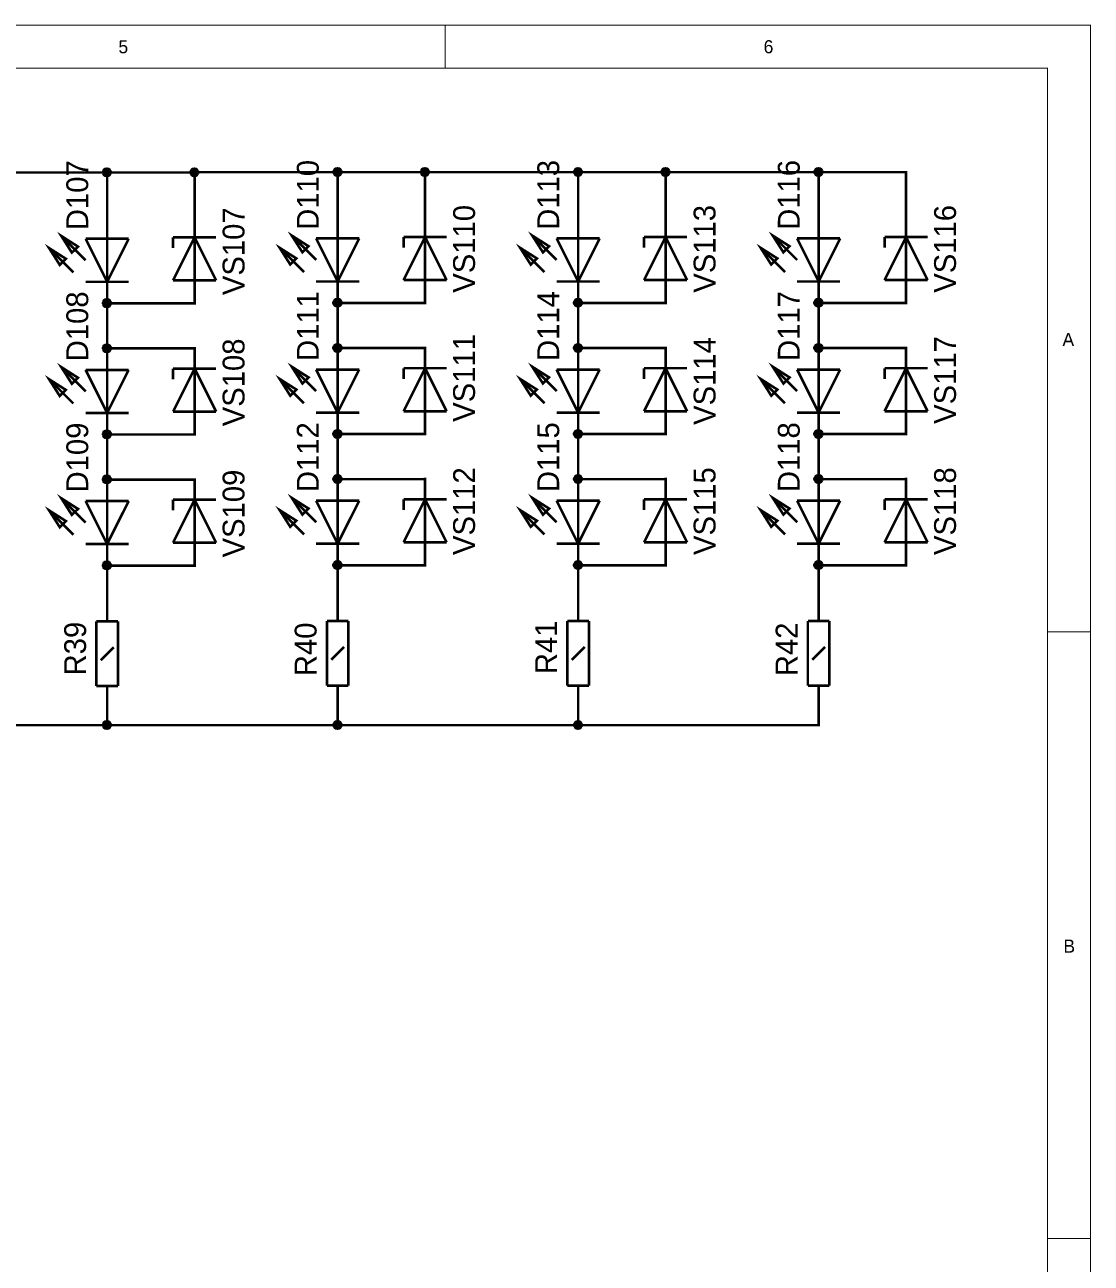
# Model space of a CAD drawing. Header units: millimetres. Extents: x 0 to 450, y 0 to 282.
# Drawn here: x 326.2 to 450, y 138.1 to 282 of the extents above; entities that cross this region are included whole.
import ezdxf

# ---------------------------------------------------------------- set-up
doc = ezdxf.new("R2010")
doc.units = ezdxf.units.MM
doc.layers.add('Sheet', color=255, linetype='Continuous')

msp = doc.modelspace()

# ---------------------------------------------------------------- linework, layer by layer
at = {"layer": 'Sheet'}
for points, const_width in [([(0, 282), (449.96, 282), (449.96, 0.04), (0, 0.04), (0, 282)], 0.0991), ([(375, 277), (375, 282)], 0.0991), ([(5, 277), (444.96, 277), (444.96, 5.04), (5, 5.04), (5, 277)], 0.0991), ([(206.18, 264.88), (223.96, 264.88), (234.12, 264.88), (251.9, 264.88), (262.06, 264.88), (279.84, 264.88), (290, 264.88), (307.78, 264.88), (317.94, 264.88), (335.72, 264.88), (345.88, 264.88)], 0.3), ([(335.72, 259.68), (335.72, 264.88)], 0.3), ([(345.88, 259.84), (345.88, 264.88), (345.88, 264.92), (362.5, 264.92)], 0.3), ([(362.5, 259.72), (362.5, 264.92), (372.66, 264.92)], 0.3), ([(372.66, 259.88), (372.66, 264.92), (390.44, 264.92)], 0.3), ([(390.44, 259.72), (390.44, 264.92), (400.6, 264.92), (418.38, 264.92), (428.54, 264.92), (428.54, 259.88)], 0.3), ([(400.6, 264.92), (400.6, 259.88)], 0.3), ([(418.38, 259.72), (418.38, 264.92)], 0.3), ([(335.72, 257.18), (335.72, 259.68)], 0.3), ([(345.88, 257.34), (345.88, 259.84)], 0.3), ([(362.5, 257.22), (362.5, 259.72)], 0.3), ([(372.66, 257.38), (372.66, 259.88)], 0.3), ([(390.44, 257.22), (390.44, 259.72)], 0.3), ([(400.6, 257.38), (400.6, 259.88)], 0.3), ([(418.38, 257.22), (418.38, 259.72)], 0.3), ([(428.54, 257.38), (428.54, 259.88)], 0.3), ([(333.22, 254.68), (330.39, 257.51)], 0.3), ([(331.63, 255.57), (330.39, 257.51)], 0.3), ([(332.33, 256.27), (330.39, 257.51)], 0.3), ([(360, 254.72), (357.17, 257.55)], 0.3), ([(358.41, 255.6), (357.17, 257.55)], 0.3), ([(359.12, 256.31), (357.17, 257.55)], 0.3), ([(387.94, 254.72), (385.11, 257.55)], 0.3), ([(386.35, 255.6), (385.11, 257.55)], 0.3), ([(387.06, 256.31), (385.11, 257.55)], 0.3), ([(415.88, 254.72), (413.05, 257.55)], 0.3), ([(414.29, 255.6), (413.05, 257.55)], 0.3), ([(415, 256.31), (413.05, 257.55)], 0.3), ([(331.8, 253.27), (328.97, 256.1)], 0.3), ([(330.92, 254.86), (328.97, 256.1)], 0.3), ([(330.21, 254.15), (328.97, 256.1)], 0.3), ([(333.22, 257.18), (338.22, 257.18)], 0.3), ([(333.22, 257.18), (335.72, 252.18)], 0.3), ([(338.22, 257.18), (335.72, 252.18)], 0.3), ([(335.72, 252.18), (335.72, 257.18)], 0.3), ([(348.38, 257.34), (343.38, 257.34)], 0.3), ([(343.38, 252.34), (345.88, 257.34)], 0.3), ([(343.38, 257.34), (343.38, 256.09)], 0.3), ([(345.88, 252.34), (345.88, 257.34)], 0.3), ([(345.88, 257.34), (348.38, 252.34)], 0.3), ([(358.59, 253.31), (355.76, 256.13)], 0.3), ([(357.7, 254.9), (355.76, 256.13)], 0.3), ([(356.99, 254.19), (355.76, 256.13)], 0.3), ([(360, 257.22), (365, 257.22)], 0.3), ([(360, 257.22), (362.5, 252.22)], 0.3), ([(365, 257.22), (362.5, 252.22)], 0.3), ([(362.5, 252.22), (362.5, 257.22)], 0.3), ([(375.16, 257.38), (370.16, 257.38)], 0.3), ([(370.16, 252.38), (372.66, 257.38)], 0.3), ([(370.16, 257.38), (370.16, 256.13)], 0.3), ([(372.66, 252.38), (372.66, 257.38)], 0.3), ([(372.66, 257.38), (375.16, 252.38)], 0.3), ([(386.53, 253.31), (383.7, 256.13)], 0.3), ([(385.64, 254.9), (383.7, 256.13)], 0.3), ([(384.93, 254.19), (383.7, 256.13)], 0.3), ([(387.94, 257.22), (392.94, 257.22)], 0.3), ([(387.94, 257.22), (390.44, 252.22)], 0.3), ([(392.94, 257.22), (390.44, 252.22)], 0.3), ([(390.44, 252.22), (390.44, 257.22)], 0.3), ([(403.1, 257.38), (398.1, 257.38)], 0.3), ([(398.1, 252.38), (400.6, 257.38)], 0.3), ([(398.1, 257.38), (398.1, 256.13)], 0.3), ([(400.6, 252.38), (400.6, 257.38)], 0.3), ([(400.6, 257.38), (403.1, 252.38)], 0.3), ([(414.47, 253.31), (411.64, 256.13)], 0.3), ([(413.58, 254.9), (411.64, 256.13)], 0.3), ([(412.87, 254.19), (411.64, 256.13)], 0.3), ([(415.88, 257.22), (420.88, 257.22)], 0.3), ([(415.88, 257.22), (418.38, 252.22)], 0.3), ([(420.88, 257.22), (418.38, 252.22)], 0.3), ([(418.38, 252.22), (418.38, 257.22)], 0.3), ([(431.04, 257.38), (426.04, 257.38)], 0.3), ([(426.04, 252.38), (428.54, 257.38)], 0.3), ([(426.04, 257.38), (426.04, 256.13)], 0.3), ([(428.54, 252.38), (428.54, 257.38)], 0.3), ([(428.54, 257.38), (431.04, 252.38)], 0.3), ([(333.22, 252.18), (338.22, 252.18)], 0.3), ([(335.72, 252.18), (335.72, 249.68)], 0.3), ([(348.38, 252.34), (343.38, 252.34)], 0.3), ([(345.88, 252.34), (345.88, 249.84)], 0.3), ([(360, 252.22), (365, 252.22)], 0.3), ([(362.5, 252.22), (362.5, 249.72)], 0.3), ([(375.16, 252.38), (370.16, 252.38)], 0.3), ([(372.66, 252.38), (372.66, 249.88)], 0.3), ([(387.94, 252.22), (392.94, 252.22)], 0.3), ([(390.44, 252.22), (390.44, 249.72)], 0.3), ([(403.1, 252.38), (398.1, 252.38)], 0.3), ([(400.6, 252.38), (400.6, 249.88)], 0.3), ([(415.88, 252.22), (420.88, 252.22)], 0.3), ([(418.38, 252.22), (418.38, 249.72)], 0.3), ([(431.04, 252.38), (426.04, 252.38)], 0.3), ([(428.54, 252.38), (428.54, 249.88)], 0.3), ([(345.88, 244.6), (345.88, 244.44), (335.72, 244.44), (335.72, 249.68), (345.88, 249.68), (345.88, 249.84)], 0.3), ([(372.66, 244.64), (372.66, 244.48), (362.5, 244.48), (362.5, 249.72), (372.66, 249.72), (372.66, 249.88)], 0.3), ([(400.6, 244.64), (400.6, 244.48), (390.44, 244.48), (390.44, 249.72), (400.6, 249.72), (400.6, 249.88)], 0.3), ([(428.54, 244.64), (428.54, 244.48), (418.38, 244.48), (418.38, 249.72), (428.54, 249.72), (428.54, 249.88)], 0.3), ([(345.88, 242.1), (345.88, 244.6)], 0.3), ([(372.66, 242.14), (372.66, 244.64)], 0.3), ([(400.6, 242.14), (400.6, 244.64)], 0.3), ([(428.54, 242.14), (428.54, 244.64)], 0.3), ([(335.72, 241.94), (335.72, 244.44)], 0.3), ([(362.5, 241.98), (362.5, 244.48)], 0.3), ([(390.44, 241.98), (390.44, 244.48)], 0.3), ([(418.38, 241.98), (418.38, 244.48)], 0.3), ([(333.22, 239.44), (330.39, 242.27)], 0.3), ([(331.63, 240.33), (330.39, 242.27)], 0.3), ([(332.33, 241.03), (330.39, 242.27)], 0.3), ([(333.22, 241.94), (338.22, 241.94)], 0.3), ([(333.22, 241.94), (335.72, 236.94)], 0.3), ([(338.22, 241.94), (335.72, 236.94)], 0.3), ([(335.72, 236.94), (335.72, 241.94)], 0.3), ([(348.38, 242.1), (343.38, 242.1)], 0.3), ([(343.38, 237.1), (345.88, 242.1)], 0.3), ([(343.38, 242.1), (343.38, 240.85)], 0.3), ([(345.88, 237.1), (345.88, 242.1)], 0.3), ([(345.88, 242.1), (348.38, 237.1)], 0.3), ([(360, 239.48), (357.17, 242.31)], 0.3), ([(358.41, 240.36), (357.17, 242.31)], 0.3), ([(359.12, 241.07), (357.17, 242.31)], 0.3), ([(360, 241.98), (365, 241.98)], 0.3), ([(360, 241.98), (362.5, 236.98)], 0.3), ([(365, 241.98), (362.5, 236.98)], 0.3), ([(362.5, 236.98), (362.5, 241.98)], 0.3), ([(375.16, 242.14), (370.16, 242.14)], 0.3), ([(370.16, 237.14), (372.66, 242.14)], 0.3), ([(370.16, 242.14), (370.16, 240.89)], 0.3), ([(372.66, 237.14), (372.66, 242.14)], 0.3), ([(372.66, 242.14), (375.16, 237.14)], 0.3), ([(387.94, 239.48), (385.11, 242.31)], 0.3), ([(386.35, 240.36), (385.11, 242.31)], 0.3), ([(387.06, 241.07), (385.11, 242.31)], 0.3), ([(387.94, 241.98), (392.94, 241.98)], 0.3), ([(387.94, 241.98), (390.44, 236.98)], 0.3), ([(392.94, 241.98), (390.44, 236.98)], 0.3), ([(390.44, 236.98), (390.44, 241.98)], 0.3), ([(403.1, 242.14), (398.1, 242.14)], 0.3), ([(398.1, 237.14), (400.6, 242.14)], 0.3), ([(398.1, 242.14), (398.1, 240.89)], 0.3), ([(400.6, 237.14), (400.6, 242.14)], 0.3), ([(400.6, 242.14), (403.1, 237.14)], 0.3), ([(415.88, 239.48), (413.05, 242.31)], 0.3), ([(414.29, 240.36), (413.05, 242.31)], 0.3), ([(415, 241.07), (413.05, 242.31)], 0.3), ([(415.88, 241.98), (420.88, 241.98)], 0.3), ([(415.88, 241.98), (418.38, 236.98)], 0.3), ([(420.88, 241.98), (418.38, 236.98)], 0.3), ([(418.38, 236.98), (418.38, 241.98)], 0.3), ([(431.04, 242.14), (426.04, 242.14)], 0.3), ([(426.04, 237.14), (428.54, 242.14)], 0.3), ([(426.04, 242.14), (426.04, 240.89)], 0.3), ([(428.54, 237.14), (428.54, 242.14)], 0.3), ([(428.54, 242.14), (431.04, 237.14)], 0.3), ([(331.8, 238.03), (328.97, 240.86)], 0.3), ([(330.92, 239.62), (328.97, 240.86)], 0.3), ([(330.21, 238.91), (328.97, 240.86)], 0.3), ([(358.59, 238.07), (355.76, 240.89)], 0.3), ([(357.7, 239.66), (355.76, 240.89)], 0.3), ([(356.99, 238.95), (355.76, 240.89)], 0.3), ([(386.53, 238.07), (383.7, 240.89)], 0.3), ([(385.64, 239.66), (383.7, 240.89)], 0.3), ([(384.93, 238.95), (383.7, 240.89)], 0.3), ([(414.47, 238.07), (411.64, 240.89)], 0.3), ([(413.58, 239.66), (411.64, 240.89)], 0.3), ([(412.87, 238.95), (411.64, 240.89)], 0.3), ([(333.22, 236.94), (338.22, 236.94)], 0.3), ([(335.72, 236.94), (335.72, 234.44)], 0.3), ([(348.38, 237.1), (343.38, 237.1)], 0.3), ([(345.88, 237.1), (345.88, 234.6)], 0.3), ([(360, 236.98), (365, 236.98)], 0.3), ([(362.5, 236.98), (362.5, 234.48)], 0.3), ([(375.16, 237.14), (370.16, 237.14)], 0.3), ([(372.66, 237.14), (372.66, 234.64)], 0.3), ([(387.94, 236.98), (392.94, 236.98)], 0.3), ([(390.44, 236.98), (390.44, 234.48)], 0.3), ([(403.1, 237.14), (398.1, 237.14)], 0.3), ([(400.6, 237.14), (400.6, 234.64)], 0.3), ([(415.88, 236.98), (420.88, 236.98)], 0.3), ([(418.38, 236.98), (418.38, 234.48)], 0.3), ([(431.04, 237.14), (426.04, 237.14)], 0.3), ([(428.54, 237.14), (428.54, 234.64)], 0.3), ([(345.88, 229.36), (345.88, 229.2), (335.72, 229.2), (335.72, 234.44), (345.88, 234.44), (345.88, 234.6)], 0.3), ([(372.66, 229.4), (372.66, 229.24), (362.5, 229.24), (362.5, 234.48), (372.66, 234.48), (372.66, 234.64)], 0.3), ([(400.6, 229.4), (400.6, 229.24), (390.44, 229.24), (390.44, 234.48), (400.6, 234.48), (400.6, 234.64)], 0.3), ([(428.54, 229.4), (428.54, 229.24), (418.38, 229.24), (418.38, 234.48), (428.54, 234.48), (428.54, 234.64)], 0.3), ([(335.72, 226.7), (335.72, 229.2)], 0.3), ([(345.88, 226.86), (345.88, 229.36)], 0.3), ([(362.5, 226.74), (362.5, 229.24)], 0.3), ([(372.66, 226.9), (372.66, 229.4)], 0.3), ([(390.44, 226.74), (390.44, 229.24)], 0.3), ([(400.6, 226.9), (400.6, 229.4)], 0.3), ([(418.38, 226.74), (418.38, 229.24)], 0.3), ([(428.54, 226.9), (428.54, 229.4)], 0.3), ([(333.22, 224.2), (330.39, 227.03)], 0.3), ([(331.63, 225.09), (330.39, 227.03)], 0.3), ([(332.33, 225.79), (330.39, 227.03)], 0.3), ([(333.22, 226.7), (338.22, 226.7)], 0.3), ([(333.22, 226.7), (335.72, 221.7)], 0.3), ([(338.22, 226.7), (335.72, 221.7)], 0.3), ([(335.72, 221.7), (335.72, 226.7)], 0.3), ([(348.38, 226.86), (343.38, 226.86)], 0.3), ([(343.38, 221.86), (345.88, 226.86)], 0.3), ([(343.38, 226.86), (343.38, 225.61)], 0.3), ([(345.88, 221.86), (345.88, 226.86)], 0.3), ([(345.88, 226.86), (348.38, 221.86)], 0.3), ([(360, 224.24), (357.17, 227.07)], 0.3), ([(358.41, 225.12), (357.17, 227.07)], 0.3), ([(359.12, 225.83), (357.17, 227.07)], 0.3), ([(360, 226.74), (365, 226.74)], 0.3), ([(360, 226.74), (362.5, 221.74)], 0.3), ([(365, 226.74), (362.5, 221.74)], 0.3), ([(362.5, 221.74), (362.5, 226.74)], 0.3), ([(375.16, 226.9), (370.16, 226.9)], 0.3), ([(370.16, 221.9), (372.66, 226.9)], 0.3), ([(370.16, 226.9), (370.16, 225.65)], 0.3), ([(372.66, 221.9), (372.66, 226.9)], 0.3), ([(372.66, 226.9), (375.16, 221.9)], 0.3), ([(387.94, 224.24), (385.11, 227.07)], 0.3), ([(386.35, 225.12), (385.11, 227.07)], 0.3), ([(387.06, 225.83), (385.11, 227.07)], 0.3), ([(387.94, 226.74), (392.94, 226.74)], 0.3), ([(387.94, 226.74), (390.44, 221.74)], 0.3), ([(392.94, 226.74), (390.44, 221.74)], 0.3), ([(390.44, 221.74), (390.44, 226.74)], 0.3), ([(403.1, 226.9), (398.1, 226.9)], 0.3), ([(398.1, 221.9), (400.6, 226.9)], 0.3), ([(398.1, 226.9), (398.1, 225.65)], 0.3), ([(400.6, 221.9), (400.6, 226.9)], 0.3), ([(400.6, 226.9), (403.1, 221.9)], 0.3), ([(415.88, 224.24), (413.05, 227.07)], 0.3), ([(414.29, 225.12), (413.05, 227.07)], 0.3), ([(415, 225.83), (413.05, 227.07)], 0.3), ([(415.88, 226.74), (420.88, 226.74)], 0.3), ([(415.88, 226.74), (418.38, 221.74)], 0.3), ([(420.88, 226.74), (418.38, 221.74)], 0.3), ([(418.38, 221.74), (418.38, 226.74)], 0.3), ([(431.04, 226.9), (426.04, 226.9)], 0.3), ([(426.04, 221.9), (428.54, 226.9)], 0.3), ([(426.04, 226.9), (426.04, 225.65)], 0.3), ([(428.54, 221.9), (428.54, 226.9)], 0.3), ([(428.54, 226.9), (431.04, 221.9)], 0.3), ([(331.8, 222.79), (328.97, 225.62)], 0.3), ([(330.92, 224.38), (328.97, 225.62)], 0.3), ([(330.21, 223.67), (328.97, 225.62)], 0.3), ([(358.59, 222.83), (355.76, 225.65)], 0.3), ([(357.7, 224.42), (355.76, 225.65)], 0.3), ([(356.99, 223.71), (355.76, 225.65)], 0.3), ([(386.53, 222.83), (383.7, 225.65)], 0.3), ([(385.64, 224.42), (383.7, 225.65)], 0.3), ([(384.93, 223.71), (383.7, 225.65)], 0.3), ([(414.47, 222.83), (411.64, 225.65)], 0.3), ([(413.58, 224.42), (411.64, 225.65)], 0.3), ([(412.87, 223.71), (411.64, 225.65)], 0.3), ([(333.22, 221.7), (338.22, 221.7)], 0.3), ([(335.72, 221.7), (335.72, 219.2)], 0.3), ([(348.38, 221.86), (343.38, 221.86)], 0.3), ([(345.88, 221.86), (345.88, 219.36)], 0.3), ([(360, 221.74), (365, 221.74)], 0.3), ([(362.5, 221.74), (362.5, 219.24)], 0.3), ([(375.16, 221.9), (370.16, 221.9)], 0.3), ([(372.66, 221.9), (372.66, 219.4)], 0.3), ([(387.94, 221.74), (392.94, 221.74)], 0.3), ([(390.44, 221.74), (390.44, 219.24)], 0.3), ([(403.1, 221.9), (398.1, 221.9)], 0.3), ([(400.6, 221.9), (400.6, 219.4)], 0.3), ([(415.88, 221.74), (420.88, 221.74)], 0.3), ([(418.38, 221.74), (418.38, 219.24)], 0.3), ([(431.04, 221.9), (426.04, 221.9)], 0.3), ([(428.54, 221.9), (428.54, 219.4)], 0.3), ([(345.88, 219.36), (345.88, 219.2), (335.72, 219.2), (335.72, 213.96)], 0.3), ([(372.66, 219.4), (372.66, 219.24), (362.5, 219.24), (362.5, 214)], 0.3), ([(400.6, 219.4), (400.6, 219.24), (390.44, 219.24), (390.44, 214)], 0.3), ([(428.54, 219.4), (428.54, 219.24), (418.38, 219.24), (418.38, 214)], 0.3), ([(335.72, 212.71), (335.72, 213.96)], 0.3), ([(362.5, 212.75), (362.5, 214)], 0.3), ([(390.44, 212.75), (390.44, 214)], 0.3), ([(418.38, 212.75), (418.38, 214)], 0.3), ([(334.47, 205.21), (334.47, 212.71)], 0.3), ([(334.47, 212.71), (336.97, 212.71)], 0.3), ([(336.97, 212.71), (336.97, 205.21)], 0.3), ([(361.25, 205.25), (361.25, 212.75)], 0.3), ([(361.25, 212.75), (363.75, 212.75)], 0.3), ([(363.75, 212.75), (363.75, 205.25)], 0.3), ([(389.19, 205.25), (389.19, 212.75)], 0.3), ([(389.19, 212.75), (391.69, 212.75)], 0.3), ([(391.69, 212.75), (391.69, 205.25)], 0.3), ([(417.13, 205.25), (417.13, 212.75)], 0.3), ([(417.13, 212.75), (419.63, 212.75)], 0.3), ([(419.63, 212.75), (419.63, 205.25)], 0.3), ([(445, 211.5), (450, 211.5)], 0.0991), ([(334.97, 208.21), (336.47, 209.71)], 0.3), ([(361.75, 208.25), (363.25, 209.75)], 0.3), ([(389.69, 208.25), (391.19, 209.75)], 0.3), ([(417.63, 208.25), (419.13, 209.75)], 0.3), ([(336.97, 205.21), (334.47, 205.21)], 0.3), ([(335.72, 205.21), (335.72, 203.96)], 0.3), ([(363.75, 205.25), (361.25, 205.25)], 0.3), ([(362.5, 205.25), (362.5, 204)], 0.3), ([(391.69, 205.25), (389.19, 205.25)], 0.3), ([(390.44, 205.25), (390.44, 204)], 0.3), ([(419.63, 205.25), (417.13, 205.25)], 0.3), ([(418.38, 205.25), (418.38, 204)], 0.3), ([(307.78, 203.96), (307.78, 200.66), (335.72, 200.66)], 0.3), ([(335.72, 203.96), (335.72, 200.66), (362.5, 200.66), (362.5, 204)], 0.3), ([(362.5, 200.66), (390.44, 200.66), (390.44, 204)], 0.3), ([(390.44, 200.66), (418.38, 200.66), (418.38, 204)], 0.3), ([(445, 141), (450, 141)], 0.0991)]:
    msp.add_lwpolyline(points, dxfattribs=dict(at, const_width=const_width))
at = {"layer": 'Sheet', "const_width": 0.508}
for points in [[(335.46, 264.88, 1), (335.97, 264.88, 1)], [(345.62, 264.88, 1), (346.13, 264.88, 1)], [(362.25, 264.92, 1), (362.75, 264.92, 1)], [(372.41, 264.92, 1), (372.91, 264.92, 1)], [(390.19, 264.92, 1), (390.69, 264.92, 1)], [(400.35, 264.92, 1), (400.85, 264.92, 1)], [(418.13, 264.92, 1), (418.63, 264.92, 1)], [(335.46, 249.68, 1), (335.97, 249.68, 1)], [(362.25, 249.72, 1), (362.75, 249.72, 1)], [(390.19, 249.72, 1), (390.69, 249.72, 1)], [(418.13, 249.72, 1), (418.63, 249.72, 1)], [(335.46, 244.44, 1), (335.97, 244.44, 1)], [(362.25, 244.48, 1), (362.75, 244.48, 1)], [(390.19, 244.48, 1), (390.69, 244.48, 1)], [(418.13, 244.48, 1), (418.63, 244.48, 1)], [(335.46, 234.44, 1), (335.97, 234.44, 1)], [(362.25, 234.48, 1), (362.75, 234.48, 1)], [(390.19, 234.48, 1), (390.69, 234.48, 1)], [(418.13, 234.48, 1), (418.63, 234.48, 1)], [(335.46, 229.2, 1), (335.97, 229.2, 1)], [(362.25, 229.24, 1), (362.75, 229.24, 1)], [(390.19, 229.24, 1), (390.69, 229.24, 1)], [(418.13, 229.24, 1), (418.63, 229.24, 1)], [(335.46, 219.2, 1), (335.97, 219.2, 1)], [(362.25, 219.24, 1), (362.75, 219.24, 1)], [(390.19, 219.24, 1), (390.69, 219.24, 1)], [(418.13, 219.24, 1), (418.63, 219.24, 1)], [(335.46, 200.66, 1), (335.97, 200.66, 1)], [(362.25, 200.66, 1), (362.75, 200.66, 1)], [(390.19, 200.66, 1), (390.69, 200.66, 1)]]:
    msp.add_lwpolyline(points, format="xyb", close=True, dxfattribs=at)
at = {"layer": 'Sheet', "const_width": 0.3}
for points in [[(332.33, 256.27), (331.62, 255.57), (330.39, 257.51), (332.33, 256.27)], [(330.39, 257.51), (331.62, 255.57), (332.33, 256.27), (330.39, 257.51)], [(359.12, 256.31), (358.41, 255.6), (357.17, 257.55), (359.12, 256.31)], [(357.17, 257.55), (358.41, 255.6), (359.12, 256.31), (357.17, 257.55)], [(387.06, 256.31), (386.35, 255.6), (385.11, 257.55), (387.06, 256.31)], [(385.11, 257.55), (386.35, 255.6), (387.06, 256.31), (385.11, 257.55)], [(415, 256.31), (414.29, 255.6), (413.05, 257.55), (415, 256.31)], [(413.05, 257.55), (414.29, 255.6), (415, 256.31), (413.05, 257.55)], [(330.92, 254.86), (330.21, 254.15), (328.97, 256.1), (330.92, 254.86)], [(328.97, 256.1), (330.21, 254.15), (330.92, 254.86), (328.97, 256.1)], [(357.7, 254.9), (356.99, 254.19), (355.76, 256.13), (357.7, 254.9)], [(355.76, 256.13), (356.99, 254.19), (357.7, 254.9), (355.76, 256.13)], [(385.64, 254.9), (384.93, 254.19), (383.7, 256.13), (385.64, 254.9)], [(383.7, 256.13), (384.93, 254.19), (385.64, 254.9), (383.7, 256.13)], [(413.58, 254.9), (412.87, 254.19), (411.64, 256.13), (413.58, 254.9)], [(411.64, 256.13), (412.87, 254.19), (413.58, 254.9), (411.64, 256.13)], [(332.33, 241.03), (331.62, 240.33), (330.39, 242.27), (332.33, 241.03)], [(330.39, 242.27), (331.62, 240.33), (332.33, 241.03), (330.39, 242.27)], [(359.12, 241.07), (358.41, 240.36), (357.17, 242.31), (359.12, 241.07)], [(357.17, 242.31), (358.41, 240.36), (359.12, 241.07), (357.17, 242.31)], [(387.06, 241.07), (386.35, 240.36), (385.11, 242.31), (387.06, 241.07)], [(385.11, 242.31), (386.35, 240.36), (387.06, 241.07), (385.11, 242.31)], [(415, 241.07), (414.29, 240.36), (413.05, 242.31), (415, 241.07)], [(413.05, 242.31), (414.29, 240.36), (415, 241.07), (413.05, 242.31)], [(330.92, 239.62), (330.21, 238.91), (328.97, 240.86), (330.92, 239.62)], [(328.97, 240.86), (330.21, 238.91), (330.92, 239.62), (328.97, 240.86)], [(357.7, 239.66), (356.99, 238.95), (355.76, 240.89), (357.7, 239.66)], [(355.76, 240.89), (356.99, 238.95), (357.7, 239.66), (355.76, 240.89)], [(385.64, 239.66), (384.93, 238.95), (383.7, 240.89), (385.64, 239.66)], [(383.7, 240.89), (384.93, 238.95), (385.64, 239.66), (383.7, 240.89)], [(413.58, 239.66), (412.87, 238.95), (411.64, 240.89), (413.58, 239.66)], [(411.64, 240.89), (412.87, 238.95), (413.58, 239.66), (411.64, 240.89)], [(332.33, 225.79), (331.62, 225.09), (330.39, 227.03), (332.33, 225.79)], [(330.39, 227.03), (331.62, 225.09), (332.33, 225.79), (330.39, 227.03)], [(359.12, 225.83), (358.41, 225.12), (357.17, 227.07), (359.12, 225.83)], [(357.17, 227.07), (358.41, 225.12), (359.12, 225.83), (357.17, 227.07)], [(387.06, 225.83), (386.35, 225.12), (385.11, 227.07), (387.06, 225.83)], [(385.11, 227.07), (386.35, 225.12), (387.06, 225.83), (385.11, 227.07)], [(415, 225.83), (414.29, 225.12), (413.05, 227.07), (415, 225.83)], [(413.05, 227.07), (414.29, 225.12), (415, 225.83), (413.05, 227.07)], [(330.92, 224.38), (330.21, 223.67), (328.97, 225.62), (330.92, 224.38)], [(328.97, 225.62), (330.21, 223.67), (330.92, 224.38), (328.97, 225.62)], [(357.7, 224.42), (356.99, 223.71), (355.76, 225.65), (357.7, 224.42)], [(355.76, 225.65), (356.99, 223.71), (357.7, 224.42), (355.76, 225.65)], [(385.64, 224.42), (384.93, 223.71), (383.7, 225.65), (385.64, 224.42)], [(383.7, 225.65), (384.93, 223.71), (385.64, 224.42), (383.7, 225.65)], [(413.58, 224.42), (412.87, 223.71), (411.64, 225.65), (413.58, 224.42)], [(411.64, 225.65), (412.87, 223.71), (413.58, 224.42), (411.64, 225.65)]]:
    msp.add_lwpolyline(points, close=True, dxfattribs=at)
at = {"layer": 'Sheet'}
for centre, major_axis, ratio in [((335.69, 264.9), (0.487, 0), 0.999927), ((335.69, 264.9), (0.487, 0), 0.999927), ((335.69, 264.9), (0.487, 0), 0.999927), ((335.69, 264.9), (0.487, 0), 0.999927), ((345.85, 264.9), (0.487, 0), 0.999969), ((345.85, 264.9), (0.487, 0), 0.999969), ((345.85, 264.9), (0.487, 0), 0.999969), ((345.85, 264.9), (0.487, 0), 0.999969), ((362.48, 264.94), (0.487, 0), 0.999927), ((362.48, 264.94), (0.487, 0), 0.999927), ((362.48, 264.94), (0.487, 0), 0.999927), ((362.48, 264.94), (0.487, 0), 0.999927), ((372.64, 264.94), (0.487, 0), 0.999927), ((372.64, 264.94), (0.487, 0), 0.999927), ((372.64, 264.94), (0.487, 0), 0.999927), ((372.64, 264.94), (0.487, 0), 0.999927), ((390.42, 264.94), (0.487, 0), 0.999927), ((390.42, 264.94), (0.487, 0), 0.999927), ((390.42, 264.94), (0.487, 0), 0.999927), ((390.42, 264.94), (0.487, 0), 0.999927), ((400.58, 264.94), (0.487, 0), 0.999927), ((400.58, 264.94), (0.487, 0), 0.999927), ((400.58, 264.94), (0.487, 0), 0.999927), ((400.58, 264.94), (0.487, 0), 0.999927), ((418.36, 264.94), (0.487, 0), 0.999927), ((418.36, 264.94), (0.487, 0), 0.999927), ((418.36, 264.94), (0.487, 0), 0.999927), ((418.36, 264.94), (0.487, 0), 0.999927), ((335.69, 249.7), (0.487, 0), 0.999927), ((335.69, 249.7), (0.487, 0), 0.999927), ((335.69, 249.7), (0.487, 0), 0.999927), ((335.69, 249.7), (0.487, 0), 0.999927), ((335.69, 249.7), (0.487, 0), 0.999927), ((362.48, 249.74), (0.487, 0), 0.999927), ((362.48, 249.74), (0.487, 0), 0.999927), ((362.48, 249.74), (0.487, 0), 0.999927), ((362.48, 249.74), (0.487, 0), 0.999927), ((362.48, 249.74), (0.487, 0), 0.999927), ((390.42, 249.74), (0.487, 0), 0.999927), ((390.42, 249.74), (0.487, 0), 0.999927), ((390.42, 249.74), (0.487, 0), 0.999927), ((390.42, 249.74), (0.487, 0), 0.999927), ((390.42, 249.74), (0.487, 0), 0.999927), ((418.36, 249.74), (0.487, 0), 0.999927), ((418.36, 249.74), (0.487, 0), 0.999927), ((418.36, 249.74), (0.487, 0), 0.999927), ((418.36, 249.74), (0.487, 0), 0.999927), ((418.36, 249.74), (0.487, 0), 0.999927), ((335.69, 244.46), (0.487, 0), 0.999927), ((335.69, 244.46), (0.487, 0), 0.999927), ((335.69, 244.46), (0.487, 0), 0.999927), ((335.69, 244.46), (0.487, 0), 0.999927), ((335.69, 244.46), (0.487, 0), 0.999927), ((362.48, 244.5), (0.487, 0), 0.999927), ((362.48, 244.5), (0.487, 0), 0.999927), ((362.48, 244.5), (0.487, 0), 0.999927), ((362.48, 244.5), (0.487, 0), 0.999927), ((362.48, 244.5), (0.487, 0), 0.999927), ((390.42, 244.5), (0.487, 0), 0.999927), ((390.42, 244.5), (0.487, 0), 0.999927), ((390.42, 244.5), (0.487, 0), 0.999927), ((390.42, 244.5), (0.487, 0), 0.999927), ((390.42, 244.5), (0.487, 0), 0.999927), ((418.36, 244.5), (0.487, 0), 0.999927), ((418.36, 244.5), (0.487, 0), 0.999927), ((418.36, 244.5), (0.487, 0), 0.999927), ((418.36, 244.5), (0.487, 0), 0.999927), ((418.36, 244.5), (0.487, 0), 0.999927), ((335.69, 234.46), (0.487, 0), 0.999927), ((335.69, 234.46), (0.487, 0), 0.999927), ((335.69, 234.46), (0.487, 0), 0.999927), ((335.69, 234.46), (0.487, 0), 0.999927), ((335.69, 234.46), (0.487, 0), 0.999927), ((362.48, 234.5), (0.487, 0), 0.999927), ((362.48, 234.5), (0.487, 0), 0.999927), ((362.48, 234.5), (0.487, 0), 0.999927), ((362.48, 234.5), (0.487, 0), 0.999927), ((362.48, 234.5), (0.487, 0), 0.999927), ((390.42, 234.5), (0.487, 0), 0.999927), ((390.42, 234.5), (0.487, 0), 0.999927), ((390.42, 234.5), (0.487, 0), 0.999927), ((390.42, 234.5), (0.487, 0), 0.999927), ((390.42, 234.5), (0.487, 0), 0.999927), ((418.36, 234.5), (0.487, 0), 0.999927), ((418.36, 234.5), (0.487, 0), 0.999927), ((418.36, 234.5), (0.487, 0), 0.999927), ((418.36, 234.5), (0.487, 0), 0.999927), ((418.36, 234.5), (0.487, 0), 0.999927), ((335.69, 229.22), (0, 0.488), 0.997356), ((335.69, 229.22), (0, 0.488), 0.997356), ((335.69, 229.22), (0, 0.488), 0.997356), ((335.69, 229.22), (0, 0.488), 0.997356), ((335.69, 229.22), (0, 0.488), 0.997356), ((362.48, 229.26), (0.487, 0), 0.999927), ((362.48, 229.26), (0.487, 0), 0.999927), ((362.48, 229.26), (0.487, 0), 0.999927), ((362.48, 229.26), (0.487, 0), 0.999927), ((362.48, 229.26), (0.487, 0), 0.999927), ((390.42, 229.26), (0.487, 0), 0.999927), ((390.42, 229.26), (0.487, 0), 0.999927), ((390.42, 229.26), (0.487, 0), 0.999927), ((390.42, 229.26), (0.487, 0), 0.999927), ((390.42, 229.26), (0.487, 0), 0.999927), ((418.36, 229.26), (0.487, 0), 0.999927), ((418.36, 229.26), (0.487, 0), 0.999927), ((418.36, 229.26), (0.487, 0), 0.999927), ((418.36, 229.26), (0.487, 0), 0.999927), ((418.36, 229.26), (0.487, 0), 0.999927), ((335.69, 219.22), (0.487, 0), 0.999927), ((335.69, 219.22), (0.487, 0), 0.999927), ((335.69, 219.22), (0.487, 0), 0.999927), ((335.69, 219.22), (0.487, 0), 0.999927), ((335.69, 219.22), (0.487, 0), 0.999927), ((362.48, 219.26), (0.487, 0), 0.999927), ((362.48, 219.26), (0.487, 0), 0.999927), ((362.48, 219.26), (0.487, 0), 0.999927), ((362.48, 219.26), (0.487, 0), 0.999927), ((362.48, 219.26), (0.487, 0), 0.999927), ((390.42, 219.26), (0.487, 0), 0.999927), ((390.42, 219.26), (0.487, 0), 0.999927), ((390.42, 219.26), (0.487, 0), 0.999927), ((390.42, 219.26), (0.487, 0), 0.999927), ((390.42, 219.26), (0.487, 0), 0.999927), ((418.36, 219.26), (0.487, 0), 0.999927), ((418.36, 219.26), (0.487, 0), 0.999927), ((418.36, 219.26), (0.487, 0), 0.999927), ((418.36, 219.26), (0.487, 0), 0.999927), ((418.36, 219.26), (0.487, 0), 0.999927), ((335.69, 200.68), (0.487, 0), 0.999927), ((335.69, 200.68), (0.487, 0), 0.999927), ((335.69, 200.68), (0.487, 0), 0.999927), ((335.69, 200.68), (0.487, 0), 0.999927), ((362.48, 200.68), (0.487, 0), 0.999927), ((362.48, 200.68), (0.487, 0), 0.999927), ((362.48, 200.68), (0.487, 0), 0.999927), ((362.48, 200.68), (0.487, 0), 0.999927), ((390.42, 200.68), (0.487, 0), 0.999927), ((390.42, 200.68), (0.487, 0), 0.999927), ((390.42, 200.68), (0.487, 0), 0.999927), ((390.42, 200.68), (0.487, 0), 0.999927)]:
    msp.add_ellipse(centre, major_axis=major_axis, ratio=ratio, dxfattribs=at)

# ---------------------------------------------------------------- texts
for s, p in [('5', (337.03, 278.74)), ('6', (411.99, 278.74)), ('A', (446.71, 244.72)), ('B', (446.82, 174.22))]:
    msp.add_text(s, height=1.52, dxfattribs=at).set_placement(p)
for s, p in [('D107', (333.52, 258.18)), ('D110', (360.3, 258.22)), ('D113', (388.24, 258.22)), ('D116', (416.18, 258.22)), ('VS107', (351.68, 250.63)), ('VS110', (378.46, 250.91)), ('VS113', (406.4, 250.91)), ('VS116', (434.34, 250.91)), ('D108', (333.52, 242.94)), ('D111', (360.3, 242.98)), ('D114', (388.24, 242.98)), ('D117', (416.18, 242.98)), ('VS108', (351.68, 235.39)), ('VS111', (378.46, 235.91)), ('VS114', (406.4, 235.55)), ('VS117', (434.34, 235.67)), ('D109', (333.52, 227.7)), ('D112', (360.3, 227.74)), ('D115', (388.24, 227.74)), ('D118', (416.18, 227.74)), ('VS112', (378.46, 220.43)), ('VS115', (406.4, 220.43)), ('VS118', (434.34, 220.43)), ('VS109', (351.68, 220.15)), ('R39', (333.27, 206.44)), ('R40', (360.05, 206.35)), ('R41', (387.99, 206.59)), ('R42', (415.93, 206.35))]:
    msp.add_text(s, height=2.54, rotation=90, dxfattribs=at).set_placement(p)

doc.saveas('drawing.dxf')
